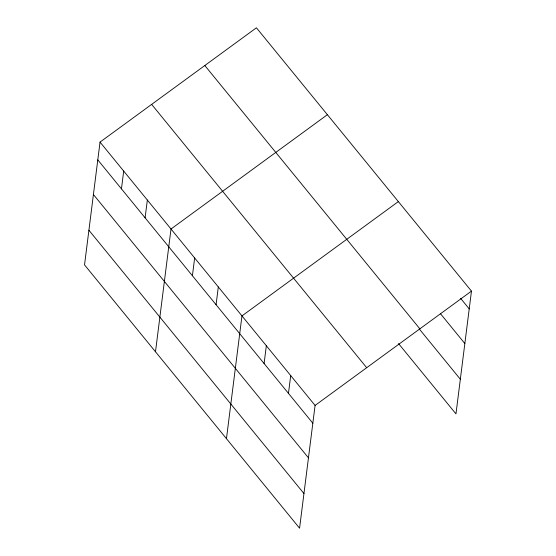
<?xml version="1.0" encoding="UTF-8"?>
<svg xmlns="http://www.w3.org/2000/svg" width="556" height="556" viewBox="0 0 556 556"><rect width="100%" height="100%" fill="white"/><g stroke="black" fill="none" stroke-linecap="round" stroke-linejoin="round"><path stroke-width="0.83" d="M100.038 142.107L84.533 264.878L299.573 528.2L315.078 405.435L100.038 142.107L256.427 27.8L471.467 291.122L455.962 413.893L398.555 343.594M121.451 188.852L123.696 171.074M145.102 217.813L147.347 200.042M155.492 351.774L171.005 229.009L327.394 114.696M192.411 275.748L194.656 257.97M216.069 304.716L218.313 286.938M226.459 438.67L241.964 315.905L398.353 201.592M264.093 363.52L266.338 345.749M288.46 393.363L290.712 375.592M315.078 405.435L471.467 291.122M460.556 298.287L469.222 308.9M440.477 313.702L464.844 343.545M204.823 65.525L419.863 328.846M419.175 328.839L460.333 379.241M151.649 104.389L366.689 367.711M97.793 159.885L312.833 423.206M93.415 194.53L308.455 457.859M88.911 230.226L303.944 493.554"/></g></svg>
